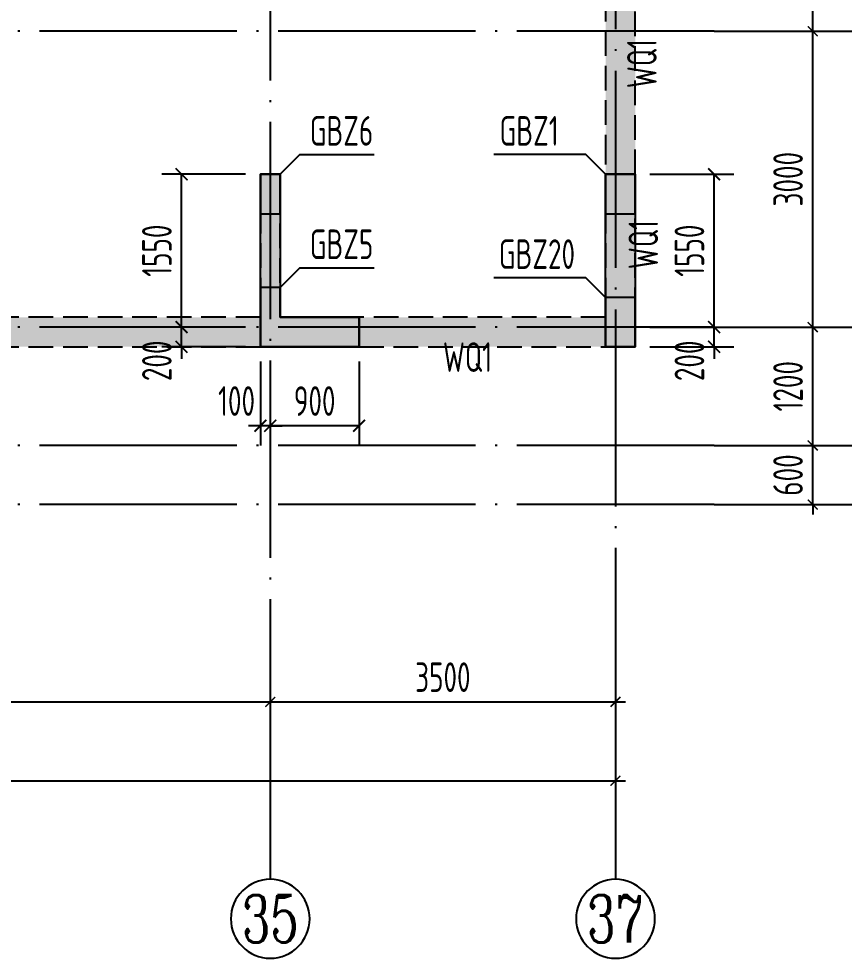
# Model space of a CAD drawing. Extents: x -668857 to 143095, y -247466 to 228182.
# Drawn here: x -283926 to -275557, y 196738 to 206265 of the extents above; entities that cross this region are included whole.
import ezdxf
from ezdxf.enums import TextEntityAlignment as Align

# ---------------------------------------------------------------- set-up
doc = ezdxf.new("R2010")
doc.units = 0
doc.header["$LTSCALE"] = 1000
doc.linetypes.add('DASH', pattern=[0.35, 0.25, -0.1])
doc.linetypes.add('DOTE', pattern=[2.42, 2, -0.2, 0.02, -0.2])
doc.layers.get('0').update_dxf_attribs({"linetype": 'CONTINUOUS'})
doc.layers.get('DEFPOINTS').update_dxf_attribs({"linetype": 'CONTINUOUS'})
for name, color, linetype in [('A-AXIS', 1, 'CONTINUOUS'), ('A-DOTE', 10, 'DOTE'), ('AXIS_NUM', 7, 'CONTINUOUS'), ('COLU_DE_TEXT', 7, 'CONTINUOUS'), ('LABEL', 1, 'CONTINUOUS'), ('S-Q墙填充', 252, 'CONTINUOUS'), ('S-Q墙实线', 6, 'CONTINUOUS'), ('S-Q墙标注', 3, 'CONTINUOUS'), ('S-Q墙虚线', 6, 'DASH'), ('S-X详图填充', 252, 'CONTINUOUS'), ('S-X详图实线', 4, 'CONTINUOUS'), ('S-Y一般标注', 3, 'CONTINUOUS')]:
    doc.layers.add(name, color=color, linetype=linetype)
doc.styles.add('TSSD_Axis', font='complex.shx', dxfattribs={"width": 0.7, "bigfont": 'hztxt.shx'})
doc.styles.add('TSSD_DIMENSION', font='Tssdeng.shx', dxfattribs={"width": 0.7, "bigfont": 'tssdchn.shx'})
doc.styles.add('TSSD_REIN', font='tssdeng.shx', dxfattribs={"width": 0.7, "height": 300, "bigfont": 'tssdchn.shx'})
doc.styles.add('结构文字', font='zstxt.shx', dxfattribs={"width": 0.7, "bigfont": 'zshz.shx'})
doc.dimstyles.new('STRUCK', dxfattribs={"dimtxt": 400, "dimasz": 121, "dimexe": 200, "dimexo": 150, "dimgap": 115, "dimtad": 1, "dimdec": 0, "dimdsep": 46, "dimtxsty": '结构文字', "dimblk": 'ARCHTICK', "dimcen": 400, "dimclrd": 3, "dimclre": 3, "dimclrt": 7, "dimadec": 0, "dimazin": 0, "dimtfac": 1, "dimtdec": 0, "dimtix": 1, "dimtmove": 2, "dimatfit": 3, "dimldrblk": '_DIMX', "dimfxl": 0, "dimtolj": 1, "dimtzin": 0, "dimarcsym": 0})
doc.dimstyles.new('TSSD_100_100', dxfattribs={"dimtxt": 300, "dimasz": 100, "dimexe": 100, "dimexo": 250, "dimgap": 100, "dimtad": 1, "dimdec": 0, "dimzin": 0, "dimdsep": 46, "dimtxsty": 'TSSD_DIMENSION', "dimblk": 'ARCHTICK', "dimcen": 0, "dimdle": 100, "dimclrt": 7, "dimadec": 0, "dimazin": 0, "dimtfac": 1, "dimtdec": 0, "dimtix": 1, "dimtmove": 2, "dimatfit": 3, "dimldrblk": 'ARCHTICK', "dimfxl": 0, "dimtolj": 1, "dimtzin": 0, "dimarcsym": 0})

# ---------------------------------------------------------------- blocks, each defined once
blk = doc.blocks.new('_ArchTick')
at = {"color": 0, "linetype": 'ByBlock', "const_width": 0.15}
blk.add_lwpolyline([(-0.5, -0.5), (0.5, 0.5)], dxfattribs=at)
blk = doc.blocks.new('*D262')
at = {"layer": 'DEFPOINTS', "color": 0}
for p in [(45300, 3600), (51100, 3600), (51100, 2600)]:
    blk.add_point(p, dxfattribs=at)
at = {"layer": 'S-Y一般标注', "color": 0, "lineweight": -2}
for p, q in [((45300, 3350), (45300, 2500)), ((51100, 3350), (51100, 2500)), ((45200, 2600), (51200, 2600))]:
    blk.add_line(p, q, dxfattribs=at)
at = {"layer": 'S-Y一般标注', "color": 0, "lineweight": -2, "xscale": 100, "yscale": 100, "zscale": 100, "rotation": 180}
blk.add_blockref('_ArchTick', (45300, 2600), dxfattribs=at)
at = {"layer": 'S-Y一般标注', "color": 0, "lineweight": -2, "xscale": 100, "yscale": 100, "zscale": 100}
blk.add_blockref('_ArchTick', (51100, 2600), dxfattribs=at)
at = {"layer": 'S-Y一般标注', "color": 7, "insert": (48200, 2850), "char_height": 300, "attachment_point": 5, "style": 'TSSD_DIMENSION'}
blk.add_mtext('\\A1;5800', dxfattribs=at)
blk = doc.blocks.new('ts_axno')
at = {"color": 0, "linetype": 'ByBlock', "lineweight": -2}
blk.add_circle((0, 0), 0.5, dxfattribs=at)
at = {"color": 0, "linetype": 'ByBlock', "lineweight": -2, "style": 'TSSD_Axis', "width": 0.7}
blk.add_attdef('A', text='', height=0.6, dxfattribs=at).set_placement((0, 0), align=Align.MIDDLE_CENTER)
blk = doc.blocks.new('*D263')
at = {"layer": 'DEFPOINTS', "color": 0}
for p in [(51100, 3600), (54600, 3600), (54600, 2600)]:
    blk.add_point(p, dxfattribs=at)
at = {"layer": 'S-Y一般标注', "color": 0, "lineweight": -2}
for p, q in [((51100, 3350), (51100, 2500)), ((54600, 3350), (54600, 2500)), ((51000, 2600), (54700, 2600))]:
    blk.add_line(p, q, dxfattribs=at)
at = {"layer": 'S-Y一般标注', "color": 0, "lineweight": -2, "xscale": 100, "yscale": 100, "zscale": 100, "rotation": 180}
blk.add_blockref('_ArchTick', (51100, 2600), dxfattribs=at)
at = {"layer": 'S-Y一般标注', "color": 0, "lineweight": -2, "xscale": 100, "yscale": 100, "zscale": 100}
blk.add_blockref('_ArchTick', (54600, 2600), dxfattribs=at)
at = {"layer": 'S-Y一般标注', "color": 7, "insert": (52850, 2850), "char_height": 300, "attachment_point": 5, "style": 'TSSD_DIMENSION'}
blk.add_mtext('\\A1;3500', dxfattribs=at)
blk = doc.blocks.new('*D264')
at = {"layer": 'DEFPOINTS', "color": 0}
for p in [(4600, 3600), (54600, 3600), (54600, 1800)]:
    blk.add_point(p, dxfattribs=at)
at = {"layer": 'S-Y一般标注', "color": 0, "lineweight": -2}
for p, q in [((4600, 3350), (4600, 1700)), ((54600, 3350), (54600, 1700)), ((4500, 1800), (54700, 1800))]:
    blk.add_line(p, q, dxfattribs=at)
at = {"layer": 'S-Y一般标注', "color": 0, "lineweight": -2, "xscale": 100, "yscale": 100, "zscale": 100, "rotation": 180}
blk.add_blockref('_ArchTick', (4600, 1800), dxfattribs=at)
at = {"layer": 'S-Y一般标注', "color": 0, "lineweight": -2, "xscale": 100, "yscale": 100, "zscale": 100}
blk.add_blockref('_ArchTick', (54600, 1800), dxfattribs=at)
at = {"layer": 'S-Y一般标注', "color": 7, "insert": (29600, 2050), "char_height": 300, "attachment_point": 5, "style": 'TSSD_DIMENSION'}
blk.add_mtext('\\A1;50000', dxfattribs=at)
blk = doc.blocks.new('*D269')
at = {"layer": 'DEFPOINTS', "color": 0}
for p in [(55600, 5200), (56600, 5200), (55600, 4600)]:
    blk.add_point(p, dxfattribs=at)
at = {"layer": 'S-Y一般标注', "color": 0, "lineweight": -2}
for p, q in [((56600, 5200), (56600, 5300)), ((55850, 5200), (56700, 5200)), ((56600, 4600), (56600, 5200)), ((55850, 4600), (56700, 4600)), ((56600, 4600), (56600, 4500))]:
    blk.add_line(p, q, dxfattribs=at)
at = {"layer": 'S-Y一般标注', "color": 0, "lineweight": -2, "xscale": 100, "yscale": 100, "zscale": 100}
for p, rotation in [((56600, 5200), 270), ((56600, 4600), 90)]:
    blk.add_blockref('_ArchTick', p, dxfattribs=dict(at, rotation=rotation))
at = {"layer": 'S-Y一般标注', "color": 7, "insert": (56350, 4900), "char_height": 300, "attachment_point": 5, "rotation": 90, "style": 'TSSD_DIMENSION'}
blk.add_mtext('\\A1;600', dxfattribs=at)
blk = doc.blocks.new('*D270')
at = {"layer": 'DEFPOINTS', "color": 0}
for p in [(55600, 10900), (56600, 10900), (55600, 9400)]:
    blk.add_point(p, dxfattribs=at)
at = {"layer": 'S-Y一般标注', "color": 0, "lineweight": -2}
for p, q in [((56600, 9300), (56600, 11000)), ((55850, 10900), (56700, 10900)), ((55850, 9400), (56700, 9400))]:
    blk.add_line(p, q, dxfattribs=at)
at = {"layer": 'S-Y一般标注', "color": 0, "lineweight": -2, "xscale": 100, "yscale": 100, "zscale": 100}
for p, rotation in [((56600, 10900), 90), ((56600, 9400), 270)]:
    blk.add_blockref('_ArchTick', p, dxfattribs=dict(at, rotation=rotation))
at = {"layer": 'S-Y一般标注', "color": 7, "insert": (56350, 10150), "char_height": 300, "attachment_point": 5, "rotation": 90, "style": 'TSSD_DIMENSION'}
blk.add_mtext('\\A1;1500', dxfattribs=at)
blk = doc.blocks.new('*D275')
at = {"layer": 'DEFPOINTS', "color": 0}
for p in [(55600, 20100), (57400, 20100), (55600, 4600)]:
    blk.add_point(p, dxfattribs=at)
at = {"layer": 'S-Y一般标注', "color": 0, "lineweight": -2}
for p, q in [((57400, 4500), (57400, 20200)), ((55850, 20100), (57500, 20100)), ((55850, 4600), (57500, 4600))]:
    blk.add_line(p, q, dxfattribs=at)
at = {"layer": 'S-Y一般标注', "color": 0, "lineweight": -2, "xscale": 100, "yscale": 100, "zscale": 100}
for p, rotation in [((57400, 20100), 90), ((57400, 4600), 270)]:
    blk.add_blockref('_ArchTick', p, dxfattribs=dict(at, rotation=rotation))
at = {"layer": 'S-Y一般标注', "color": 7, "insert": (57150, 12350), "char_height": 300, "attachment_point": 5, "rotation": 90, "style": 'TSSD_DIMENSION'}
blk.add_mtext('\\A1;15500', dxfattribs=at)
blk = doc.blocks.new('*D279')
at = {"layer": 'DEFPOINTS', "color": 0}
for p in [(55600, 6400), (56600, 6400), (55600, 5200)]:
    blk.add_point(p, dxfattribs=at)
at = {"layer": 'S-Y一般标注', "color": 0, "lineweight": -2}
for p, q in [((56600, 5100), (56600, 6500)), ((55850, 6400), (56700, 6400)), ((55850, 5200), (56700, 5200))]:
    blk.add_line(p, q, dxfattribs=at)
at = {"layer": 'S-Y一般标注', "color": 0, "lineweight": -2, "xscale": 100, "yscale": 100, "zscale": 100}
for p, rotation in [((56600, 6400), 90), ((56600, 5200), 270)]:
    blk.add_blockref('_ArchTick', p, dxfattribs=dict(at, rotation=rotation))
at = {"layer": 'S-Y一般标注', "color": 7, "insert": (56350, 5800), "char_height": 300, "attachment_point": 5, "rotation": 90, "style": 'TSSD_DIMENSION'}
blk.add_mtext('\\A1;1200', dxfattribs=at)
blk = doc.blocks.new('*D280')
at = {"layer": 'DEFPOINTS', "color": 0}
for p in [(55600, 9400), (56600, 9400), (55600, 6400)]:
    blk.add_point(p, dxfattribs=at)
at = {"layer": 'S-Y一般标注', "color": 0, "lineweight": -2}
for p, q in [((56600, 6300), (56600, 9500)), ((55850, 9400), (56700, 9400)), ((55850, 6400), (56700, 6400))]:
    blk.add_line(p, q, dxfattribs=at)
at = {"layer": 'S-Y一般标注', "color": 0, "lineweight": -2, "xscale": 100, "yscale": 100, "zscale": 100}
for p, rotation in [((56600, 9400), 90), ((56600, 6400), 270)]:
    blk.add_blockref('_ArchTick', p, dxfattribs=dict(at, rotation=rotation))
at = {"layer": 'S-Y一般标注', "color": 7, "insert": (56350, 7900), "char_height": 300, "attachment_point": 5, "rotation": 90, "style": 'TSSD_DIMENSION'}
blk.add_mtext('\\A1;3000', dxfattribs=at)
blk = doc.blocks.new('*D745')
at = {"layer": 'DEFPOINTS', "color": 0}
for p in [(-277676.1, 203138.2), (-276876.1, 203138.2), (-277676.1, 202938.2)]:
    blk.add_point(p, dxfattribs=at)
at = {"layer": 'S-Q墙标注', "color": 3, "lineweight": -2}
for p, q in [((-276876.1, 203138.2), (-276876.1, 203259.2)), ((-277526.1, 203138.2), (-276676.1, 203138.2)), ((-276876.1, 202938.2), (-276876.1, 203138.2)), ((-277526.1, 202938.2), (-276676.1, 202938.2)), ((-276876.1, 202938.2), (-276876.1, 202817.2))]:
    blk.add_line(p, q, dxfattribs=at)
at = {"layer": 'S-Q墙标注', "color": 3, "lineweight": -2, "xscale": 121, "yscale": 121, "zscale": 121}
for p, rotation in [((-276876.1, 203138.2), 270), ((-276876.1, 202938.2), 90)]:
    blk.add_blockref('_ArchTick', p, dxfattribs=dict(at, rotation=rotation))
at = {"layer": 'S-Q墙标注', "color": 7, "insert": (-277126.1, 202796.3), "char_height": 300, "attachment_point": 5, "rotation": 90, "style": 'TSSD_REIN'}
blk.add_mtext('\\A1;200', dxfattribs=at)
blk = doc.blocks.new('_DIMX')
blk.add_line((-150, 0), (150, 0))
at = {"const_width": 50}
blk.add_lwpolyline([(-70, -70), (70, 70)], dxfattribs=at)
blk = doc.blocks.new('*D746')
at = {"layer": 'DEFPOINTS', "color": 0}
for p in [(-277676.1, 204688.2), (-276876.1, 204688.2), (-277676.1, 203138.2)]:
    blk.add_point(p, dxfattribs=at)
at = {"layer": 'S-Q墙标注', "color": 3, "lineweight": -2}
for p, q in [((-277526.1, 204688.2), (-276676.1, 204688.2)), ((-276876.1, 203138.2), (-276876.1, 204688.2)), ((-277526.1, 203138.2), (-276676.1, 203138.2))]:
    blk.add_line(p, q, dxfattribs=at)
at = {"layer": 'S-Q墙标注', "color": 3, "lineweight": -2, "xscale": 121, "yscale": 121, "zscale": 121}
for p, rotation in [((-276876.1, 204688.2), 90), ((-276876.1, 203138.2), 270)]:
    blk.add_blockref('_ArchTick', p, dxfattribs=dict(at, rotation=rotation))
at = {"layer": 'S-Q墙标注', "color": 7, "insert": (-277126.1, 203913.2), "char_height": 300, "attachment_point": 5, "rotation": 90, "style": 'TSSD_REIN'}
blk.add_mtext('\\A1;1550', dxfattribs=at)
blk = doc.blocks.new('*D749')
at = {"layer": 'DEFPOINTS', "color": 0}
for p in [(-282276.1, 203138.2), (-281476.1, 203138.2), (-281476.1, 202938.2)]:
    blk.add_point(p, dxfattribs=at)
at = {"layer": 'S-Q墙标注', "color": 3, "lineweight": -2}
for p, q in [((-282276.1, 203138.2), (-282276.1, 203259.2)), ((-281626.1, 203138.2), (-282476.1, 203138.2)), ((-282276.1, 202938.2), (-282276.1, 203138.2)), ((-281626.1, 202938.2), (-282476.1, 202938.2)), ((-282276.1, 202938.2), (-282276.1, 202817.2))]:
    blk.add_line(p, q, dxfattribs=at)
at = {"layer": 'S-Q墙标注', "color": 3, "lineweight": -2, "xscale": 121, "yscale": 121, "zscale": 121}
for p, rotation in [((-282276.1, 203138.2), 270), ((-282276.1, 202938.2), 90)]:
    blk.add_blockref('_ArchTick', p, dxfattribs=dict(at, rotation=rotation))
at = {"layer": 'S-Q墙标注', "color": 7, "insert": (-282526.1, 202796.3), "char_height": 300, "attachment_point": 5, "rotation": 90, "style": 'TSSD_REIN'}
blk.add_mtext('\\A1;200', dxfattribs=at)
blk = doc.blocks.new('*D750')
at = {"layer": 'DEFPOINTS', "color": 0}
for p in [(-282276.1, 204688.2), (-281476.1, 204688.2), (-281476.1, 203138.2)]:
    blk.add_point(p, dxfattribs=at)
at = {"layer": 'S-Q墙标注', "color": 3, "lineweight": -2}
for p, q in [((-281626.1, 204688.2), (-282476.1, 204688.2)), ((-282276.1, 203138.2), (-282276.1, 204688.2)), ((-281626.1, 203138.2), (-282476.1, 203138.2))]:
    blk.add_line(p, q, dxfattribs=at)
at = {"layer": 'S-Q墙标注', "color": 3, "lineweight": -2, "xscale": 121, "yscale": 121, "zscale": 121}
for p, rotation in [((-282276.1, 204688.2), 90), ((-282276.1, 203138.2), 270)]:
    blk.add_blockref('_ArchTick', p, dxfattribs=dict(at, rotation=rotation))
at = {"layer": 'S-Q墙标注', "color": 7, "insert": (-282526.1, 203913.2), "char_height": 300, "attachment_point": 5, "rotation": 90, "style": 'TSSD_REIN'}
blk.add_mtext('\\A1;1550', dxfattribs=at)
blk = doc.blocks.new('*D751')
at = {"layer": 'DEFPOINTS', "color": 0}
for p in [(-281376.1, 202938.2), (-280476.1, 202938.2), (-281376.1, 202138.2)]:
    blk.add_point(p, dxfattribs=at)
at = {"layer": 'S-Q墙标注', "color": 3, "lineweight": -2}
for p, q in [((-281376.1, 202788.2), (-281376.1, 201938.2)), ((-280476.1, 202788.2), (-280476.1, 201938.2)), ((-280476.1, 202138.2), (-281376.1, 202138.2))]:
    blk.add_line(p, q, dxfattribs=at)
at = {"layer": 'S-Q墙标注', "color": 3, "lineweight": -2, "xscale": 121, "yscale": 121, "zscale": 121, "rotation": 180}
blk.add_blockref('_ArchTick', (-281376.1, 202138.2), dxfattribs=at)
at = {"layer": 'S-Q墙标注', "color": 3, "lineweight": -2, "xscale": 121, "yscale": 121, "zscale": 121}
blk.add_blockref('_ArchTick', (-280476.1, 202138.2), dxfattribs=at)
at = {"layer": 'S-Q墙标注', "color": 7, "insert": (-280926.1, 202388.2), "char_height": 300, "attachment_point": 5, "style": 'TSSD_REIN'}
blk.add_mtext('\\A1;900', dxfattribs=at)
blk = doc.blocks.new('*D752')
at = {"layer": 'DEFPOINTS', "color": 0}
for p in [(-281476.1, 202938.2), (-281376.1, 202938.2), (-281476.1, 202138.2)]:
    blk.add_point(p, dxfattribs=at)
at = {"layer": 'S-Q墙标注', "color": 3, "lineweight": -2}
for p, q in [((-281476.1, 202788.2), (-281476.1, 201938.2)), ((-281376.1, 202788.2), (-281376.1, 201938.2)), ((-281476.1, 202138.2), (-281597.1, 202138.2)), ((-281376.1, 202138.2), (-281476.1, 202138.2)), ((-281376.1, 202138.2), (-281255.1, 202138.2))]:
    blk.add_line(p, q, dxfattribs=at)
at = {"layer": 'S-Q墙标注', "color": 3, "lineweight": -2, "xscale": 121, "yscale": 121, "zscale": 121}
blk.add_blockref('_ArchTick', (-281476.1, 202138.2), dxfattribs=at)
at = {"layer": 'S-Q墙标注', "color": 3, "lineweight": -2, "xscale": 121, "yscale": 121, "zscale": 121, "rotation": 180}
blk.add_blockref('_ArchTick', (-281376.1, 202138.2), dxfattribs=at)
at = {"layer": 'S-Q墙标注', "color": 7, "insert": (-281718.1, 202388.2), "char_height": 300, "attachment_point": 5, "style": 'TSSD_REIN'}
blk.add_mtext('\\A1;100', dxfattribs=at)
blk = doc.blocks.new('20210726.16350016')
at = {"layer": 'A-AXIS'}
for p, q in [((55600, 9400), (58400, 9400)), ((55600, 6400), (58400, 6400)), ((55600, 5200), (58400, 5200)), ((55600, 4600), (58400, 4600)), ((51100, 3600), (51100, 800)), ((54600, 3600), (54600, 800))]:
    blk.add_line(p, q, dxfattribs=at)
at = {"layer": 'A-DOTE'}
for p, q in [((54600, 21100), (54600, 3600)), ((51100, 10900), (51100, 3600)), ((55600, 9400), (3600, 9400)), ((55600, 6400), (3600, 6400)), ((55600, 5200), (3600, 5200)), ((55600, 4600), (3600, 4600))]:
    blk.add_line(p, q, dxfattribs=at)
at = {"layer": 'A-AXIS'}
ref = blk.add_blockref('ts_axno', (51100, 400), dxfattribs=dict(at, xscale=-800, yscale=800, zscale=800, rotation=180))
ref.add_attrib('22', '35', dxfattribs={"layer": 'AXIS_NUM', "height": 480, "style": 'TSSD_Axis', "width": 0.7}).set_placement((51100, 400), align=Align.MIDDLE_CENTER)
ref = blk.add_blockref('ts_axno', (54600, 400), dxfattribs=dict(at, xscale=-800, yscale=800, zscale=800, rotation=180))
ref.add_attrib('23', '37', dxfattribs={"layer": 'AXIS_NUM', "height": 480, "style": 'TSSD_Axis', "width": 0.7}).set_placement((54600, 400), align=Align.MIDDLE_CENTER)
at = {"layer": 'S-Y一般标注'}
for base, p1, p2, picture, middle in [((57400, 20100), (55600, 4600), (55600, 20100), '*D275', (57150, 12350)), ((56600, 10900), (55600, 9400), (55600, 10900), '*D270', (56350, 10150)), ((56600, 9400), (55600, 6400), (55600, 9400), '*D280', (56350, 7900)), ((56600, 6400), (55600, 5200), (55600, 6400), '*D279', (56350, 5800)), ((56600, 5200), (55600, 4600), (55600, 5200), '*D269', (56350, 4900))]:
    dim = blk.add_linear_dim(base=base, p1=p1, p2=p2, angle=90, dimstyle='TSSD_100_100', dxfattribs=at)
    dim.commit()
    dim.dimension.update_dxf_attribs({"geometry": picture, "text_midpoint": middle})
for base, p1, p2, picture, middle in [((54600, 1800), (4600, 3600), (54600, 3600), '*D264', (29600, 2050)), ((51100, 2600), (45300, 3600), (51100, 3600), '*D262', (48200, 2850)), ((54600, 2600), (51100, 3600), (54600, 3600), '*D263', (52850, 2850))]:
    dim = blk.add_linear_dim(base=base, p1=p1, p2=p2, dimstyle='TSSD_100_100', dxfattribs=at)
    dim.commit()
    dim.dimension.update_dxf_attribs({"geometry": picture, "text_midpoint": middle})

msp = doc.modelspace()

# ---------------------------------------------------------------- hatches: boundary and pattern name
at = {"layer": 'S-Q墙填充', "ltscale": 0.5}
h = msp.add_hatch(dxfattribs=at)
h.set_pattern_fill('ARMORED', color=252, scale=30, style=0)
h.set_pattern_definition([(50, (-376939.88, 173170.09), (215.17805, -18.82564), [22.5, -247.5]), (355, (-376939.88, 173170.09), (-41.6254, 225.65764), [18, -198]), (100.4514, (-376921.95, 173168.52), (173.5528, 206.83186), [19.12206, -210.34263]), (46.1842, (-376939.88, 173230.09), (320.1723, -49.6557), [33.75, -371.25]), (96.6356, (-376913.2, 173225.95), (280.3988, 292.2354), [28.6831, -315.5139]), (351.1842, (-376939.88, 173230.1), (280.3986, 292.2356), [27, -297]), (21, (-376909.88, 173215.09), (179.07212, -120.78567), [22.5, -247.5]), (326, (-376909.88, 173215.09), (72.9946, 217.545), [18, -198]), (71.4514, (-376894.95, 173205.02), (252.0668, 96.75915), [19.12206, -210.34263]), (37.5, (-376939.88, 173170.085), (3.647957, 99.868156), [0, -195.6, 0, -201, 0, -198.75]), (7.5, (-376939.88, 173170.09), (78.92086, 118.32351), [0, -114.6, 0, -191.1, 0, -75.75]), (327.5, (-377006.78, 173170.085), (160.14673, -6.76646), [0, -75, 0, -234, 0, -310.5]), (317.5, (-377036.78, 173170.09), (174.95585, 30.0315), [0, -97.5, 0, -155.4, 0, -220.5]), (45, (-376939.88, 173170.09), (-106.06602, 106.06602), [])])
h.paths.add_polyline_path([(-285876.04, 212438.23), (-286525.96, 212438.23), (-288176.02, 212438.23), (-288776.24, 212438.23), (-288776.38, 212688.23), (-291975.97, 212688.23), (-291976.06, 212438.23), (-292575.99, 212438.23), (-294176.22, 212438.23), (-294876.13, 212438.23), (-294876.13, 211438.23), (-294876.13, 210638.23), (-307576.14, 210638.23), (-308026.14, 210638.23), (-308926.22, 210638.23), (-309376.13, 210638.23), (-310876.13, 210638.23), (-310876.13, 211438.23), (-310876.13, 212438.23), (-311526.05, 212438.23), (-313176.52, 212438.23), (-313776.13, 212438.23), (-313776.13, 212688.23), (-316976.13, 212688.23), (-316976.13, 212438.23), (-317576.26, 212438.23), (-319176.22, 212438.23), (-319876.13, 212438.23), (-319876.13, 211438.23), (-319876.13, 210638.23), (-328076.13, 210638.23), (-328076.13, 207638.23), (-328076.12, 205038.23), (-328076.12, 202938.23), (-325276.12, 202938.23), (-318776.08, 202938.23), (-318776.13, 201738.22), (-317726.13, 201738.22), (-315376.12, 201738.22), (-312826.13, 201738.22), (-311976.13, 201738.22), (-311976.18, 202938.11), (-306376.14, 202938.23), (-305476.14, 202938.23), (-302876.14, 202938.23), (-300276.12, 202938.23), (-299376.12, 202938.23), (-293776.12, 202938.23), (-293776.12, 201738.22), (-292726.13, 201738.22), (-290376.14, 201738.22), (-288026.13, 201738.22), (-286976.14, 201738.22), (-286976.14, 202938.23), (-281376.14, 202938.23), (-280476.14, 202938.23), (-277676.14, 202938.23), (-277676.14, 210638.23), (-279276.23, 210638.23), (-279676.14, 210638.23), (-282576.13, 210638.23), (-283026.13, 210638.23), (-283926.22, 210638.23), (-284376.14, 210638.23), (-285876.04, 210638.23), (-285876.04, 211438.23)])
h.paths.add_polyline_path([(-327776.13, 207538.23), (-327076.13, 207538.23), (-327076.13, 207738.23), (-327776.13, 207738.23), (-327776.13, 210338.23), (-327376.13, 210338.23), (-326476.04, 210338.23), (-326176.12, 210338.23), (-326176.11, 209688.23), (-325976.11, 209688.23), (-325976.12, 210338.23), (-323276.12, 210338.23), (-323276.12, 207538.23), (-323076.12, 207538.23), (-323076.12, 210338.23), (-322726.12, 210338.23), (-321826.04, 210338.23), (-321476.12, 210338.23), (-321476.12, 209538.23), (-321276.12, 209538.23), (-321276.12, 210338.23), (-319576.13, 210338.23), (-319576.13, 211438.23), (-319576.13, 212138.23), (-319176.22, 212138.23), (-317576.26, 212138.23), (-316876.13, 212138.23), (-316876.13, 210938.23), (-316676.13, 210938.23), (-316676.13, 212238.23), (-316676.13, 212388.23), (-314076.13, 212388.23), (-314076.13, 212238.23), (-314076.13, 210938.23), (-313876.13, 210938.23), (-313876.13, 212138.23), (-313176.52, 212138.23), (-311526.05, 212138.23), (-311176.13, 212138.23), (-311176.13, 211438.23), (-311176.13, 210338.23), (-309476.13, 210338.23), (-309476.13, 209538.23), (-309276.13, 209538.23), (-309276.13, 210338.23), (-308926.22, 210338.23), (-308026.14, 210338.23), (-307676.14, 210338.23), (-307676.14, 207538.23), (-307476.14, 207538.23), (-307476.14, 210338.23), (-304776.14, 210338.23), (-304776.14, 207538.23), (-304576.14, 207538.23), (-304576.14, 210338.23), (-304276.23, 210338.23), (-303276.13, 210338.23), (-302976.14, 210338.23), (-302976.14, 210338.23), (-302776.14, 210338.23), (-302776.14, 210338.23), (-302476.13, 210338.23), (-301476.04, 210338.23), (-301176.12, 210338.23), (-301176.12, 207538.03), (-300976.12, 207538.03), (-300976.12, 210338.23), (-298276.13, 210338.23), (-298276.13, 207538.23), (-298076.13, 207538.23), (-298076.13, 210338.23), (-297726.13, 210338.23), (-296826.04, 210338.23), (-296476.13, 210338.23), (-296476.13, 209538.23), (-296276.13, 209538.23), (-296276.13, 210338.23), (-294576.13, 210338.23), (-294576.13, 211438.23), (-294576.13, 212138.23), (-294176.22, 212138.23), (-292575.99, 212138.23), (-291876.13, 212138.23), (-291876.13, 210938.23), (-291676.13, 210938.23), (-291676.13, 212388.23), (-289076.13, 212388.23), (-289076.13, 210938.23), (-288876.13, 210938.23), (-288876.13, 212138.23), (-288176.02, 212138.23), (-286525.96, 212138.23), (-286176.04, 212138.23), (-286176.04, 211438.23), (-286176.04, 210338.23), (-284476.14, 210338.23), (-284476.14, 209538.23), (-284276.14, 209538.23), (-284276.14, 210338.23), (-283926.22, 210338.23), (-283026.13, 210338.23), (-282676.13, 210338.23), (-282676.13, 207538.23), (-282476.13, 207538.23), (-282476.13, 210338.23), (-279776.14, 210338.23), (-279776.14, 209688.25), (-279576.14, 209688.25), (-279576.14, 210338.23), (-279276.23, 210338.23), (-278376.13, 210338.23), (-277976.13, 210338.23), (-277976.13, 207738.23), (-278676.13, 207738.23), (-278676.13, 207538.23), (-277976.13, 207538.23), (-277976.14, 205038.23), (-277976.14, 203238.23), (-280476.14, 203238.23), (-281276.14, 203238.23), (-281276.14, 204688.23), (-281476.14, 204688.23), (-281476.14, 203238.23), (-286976.14, 203238.23), (-286976.14, 203488.22), (-287276.14, 203488.22), (-287276.14, 203138.23), (-287276.14, 202038.22), (-288026.13, 202038.22), (-290376.14, 202038.22), (-292726.13, 202038.22), (-293476.12, 202038.22), (-293476.12, 203138.23), (-293476.12, 203488.22), (-293776.12, 203488.22), (-293776.12, 203238.23), (-299276.12, 203238.23), (-299276.12, 204688.23), (-299476.12, 204688.23), (-299476.12, 203238.23), (-300276.12, 203238.23), (-302876.14, 203238.23), (-305476.14, 203238.23), (-306276.14, 203238.23), (-306276.14, 204688.23), (-306476.14, 204688.23), (-306476.14, 203238.22), (-311976.14, 203238.1), (-311976.1, 203488.2), (-312276.14, 203488.23), (-312276.19, 203138.11), (-312276.15, 202038.22), (-312826.13, 202038.23), (-315376.12, 202038.22), (-317726.13, 202038.22), (-318476.12, 202038.22), (-318476.07, 203138.11), (-318476.12, 203488.23), (-318776.12, 203488.2), (-318776.09, 203238.1), (-324276.12, 203238.22), (-324276.12, 204688.23), (-324476.12, 204688.23), (-324476.12, 203238.23), (-325276.12, 203238.23), (-327776.12, 203238.23), (-327776.12, 205038.23)], flags=16)
at = {"layer": 'S-X详图填充'}
h = msp.add_hatch(color=256, dxfattribs=at)
h.dxf.hatch_style = 1
h.paths.add_polyline_path([(-281476.14, 204288.25), (-281276.14, 204288.25), (-281276.14, 204688.25), (-281476.14, 204688.25)])
h = msp.add_hatch(color=256, dxfattribs=at)
h.dxf.hatch_style = 1
h.paths.add_polyline_path([(-277976.11, 204288.25), (-277676.12, 204288.25), (-277676.12, 204688.25), (-277976.11, 204688.25)])
h = msp.add_hatch(color=256, dxfattribs=at)
h.dxf.hatch_style = 1
h.paths.add_polyline_path([(-281276.14, 203538.25), (-281476.14, 203538.25), (-281476.14, 202938.22), (-280476.14, 202938.22), (-280476.14, 203238.23), (-281276.14, 203238.23)])
h = msp.add_hatch(color=256, dxfattribs=at)
h.dxf.hatch_style = 1
h.paths.add_polyline_path([(-277676.14, 203438.25), (-277976.13, 203438.25), (-277976.13, 202938.22), (-277676.14, 202938.22)])

# ---------------------------------------------------------------- linework, layer by layer
at = {"layer": 'LABEL'}
for points in [[(-281276.16, 204688.25), (-281076.16, 204888.25), (-280322.54, 204888.25)], [(-277976.11, 204688.23), (-278176.11, 204888.23), (-279109.67, 204888.23)], [(-281276.16, 203538.23), (-281076.16, 203738.23), (-280322.41, 203738.23)], [(-277976.11, 203438.22), (-278176.11, 203638.22), (-279109.68, 203638.22)]]:
    msp.add_lwpolyline(points, dxfattribs=at)
at = {"layer": 'S-Q墙实线', "ltscale": 0.5}
for points in [[(-281276.13, 204688.23), (-281276.13, 203238.23), (-280476.13, 203238.23), (-280476.13, 202938.22), (-281476.13, 202938.22), (-281476.13, 204688.23), (-281276.13, 204688.23)], [(-277976.13, 202938.22), (-277976.13, 204688.23), (-277676.14, 204688.23), (-277676.14, 202938.22), (-277976.13, 202938.22)]]:
    msp.add_lwpolyline(points, dxfattribs=at)
at = {"layer": 'S-Q墙虚线', "color": 6}
for points in [[(-286976.14, 202938.23), (-281376.14, 202938.23), (-280476.14, 202938.23), (-277676.14, 202938.23), (-277676.14, 210638.23), (-279276.23, 210638.23), (-279676.14, 210638.23), (-282576.13, 210638.23), (-283026.13, 210638.23), (-283926.22, 210638.23)], [(-277976.13, 207538.23), (-277976.14, 205038.23), (-277976.14, 203238.23), (-280476.14, 203238.23), (-281276.14, 203238.23), (-281276.14, 204688.23), (-281476.14, 204688.23), (-281476.14, 203238.23), (-286976.14, 203238.23)]]:
    msp.add_lwpolyline(points, dxfattribs=at)
at = {"layer": 'S-X详图实线'}
for points in [[(-281476.14, 204288.25), (-281276.14, 204288.25), (-281276.14, 204688.25), (-281476.14, 204688.25), (-281476.14, 204288.25)], [(-277976.11, 204288.25), (-277676.12, 204288.25), (-277676.12, 204688.25), (-277976.11, 204688.25), (-277976.11, 204288.25)], [(-281276.14, 203538.25), (-281476.14, 203538.25), (-281476.14, 202938.22), (-280476.14, 202938.22), (-280476.14, 203238.23), (-281276.14, 203238.23), (-281276.14, 203538.25)], [(-277676.14, 203438.25), (-277976.13, 203438.25), (-277976.13, 202938.23), (-277676.14, 202938.23), (-277676.14, 203438.25)]]:
    msp.add_lwpolyline(points, close=True, dxfattribs=at)

# ---------------------------------------------------------------- block references
at = {"layer": 'A-DOTE'}
msp.add_blockref('20210726.16350016', (-332476.13, 196738.18), dxfattribs=at)

# ---------------------------------------------------------------- texts
at = {"layer": 'COLU_DE_TEXT', "style": 'TSSD_REIN', "width": 0.7}
for s, p in [('GBZ6', (-280976.16, 204888.25)), ('GBZ1', (-279051.49, 204888.23)), ('GBZ5', (-280976.16, 203738.23)), ('GBZ20', (-279059.58, 203638.22))]:
    msp.add_text(s, height=300, dxfattribs=at).set_placement(p, align=Align.BOTTOM_LEFT)
at = {"layer": 'S-Q墙标注', "style": 'TSSD_REIN', "width": 0.7}
for p in [(-277368.58, 205810.01), (-277353.89, 203974.28)]:
    msp.add_text('WQ1', height=300, rotation=89.999998, dxfattribs=at).set_placement(p, align=Align.BOTTOM_CENTER)
msp.add_text('WQ1', height=300, dxfattribs=at).set_placement((-279376.7, 202593.92), align=Align.BOTTOM_CENTER)

# ---------------------------------------------------------------- dimensions: what is measured, and where the dimension line sits
at = {"layer": 'S-Q墙标注'}
for base, p1, p2, angle, picture, middle in [((-282276.14, 204688.22), (-281476.14, 203138.22), (-281476.14, 204688.22), 90, '*D750', (-282526.14, 203913.22)), ((-276876.14, 204688.18), (-277676.14, 203138.22), (-277676.14, 204688.18), 90, '*D746', (-277126.14, 203913.2)), ((-281376.12, 202138.22), (-280476.13, 202938.22), (-281376.12, 202938.22), 180, '*D751', (-280926.13, 202388.22))]:
    dim = msp.add_linear_dim(base=base, p1=p1, p2=p2, angle=angle, dimstyle='STRUCK', override={"dimtxt": 300, "dimgap": 100, "dimtxsty": 'TSSD_REIN'}, dxfattribs=at)
    dim.commit()
    dim.dimension.update_dxf_attribs({"geometry": picture, "text_midpoint": middle})
for base, p1, p2, angle, picture, middle in [((-282276.14, 203138.22), (-281476.14, 202938.23), (-281476.14, 203138.22), 90, '*D749', (-282526.14, 202796.3)), ((-276876.14, 203138.22), (-277676.14, 202938.22), (-277676.14, 203138.22), 90, '*D745', (-277126.14, 202796.3)), ((-281476.13, 202138.22), (-281376.12, 202938.22), (-281476.13, 202938.22), 180, '*D752', (-281718.06, 202388.22))]:
    dim = msp.add_linear_dim(base=base, p1=p1, p2=p2, angle=angle, dimstyle='STRUCK', override={"dimtxt": 300, "dimgap": 100, "dimtxsty": 'TSSD_REIN'}, dxfattribs=at)
    dim.commit()
    dim.dimension.update_dxf_attribs({"geometry": picture, "text_midpoint": middle, "dimtype": 160})

doc.saveas('drawing.dxf')
